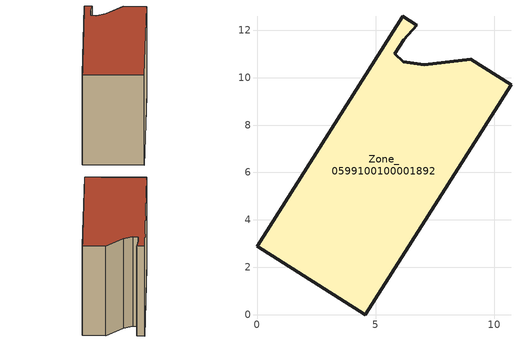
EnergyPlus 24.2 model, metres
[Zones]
Zone_0599100100001892
 floor ground (C_G): 6.16,10.68 7.06,10.55 9,10.77 10.71,9.69 4.56,0 0,2.89 6.13,12.59 6.72,12.21 6.19,11.58 5.81,11 z1.6
 wall outside (C_F): 4.56,0 10.71,9.69 9,10.77 7.06,10.55 6.16,10.68 5.81,11 6.19,11.58 6.72,12.21 6.13,12.59 0,2.89 4.56,0 z1.6:10.74
 roof outside (C_R): 6.72,12.21 6.13,12.59 0,2.89 4.56,0 10.71,9.69 9,10.77 7.06,10.55 6.16,10.68 5.81,11 6.19,11.58 z10.74
[BUILDING]
Pand.0599100100001892: North Axis=0; Terrain=City; Loads Convergence Tolerance Value=0.04; Temperature Convergence Tolerance Value=0.4; Solar Distribution=FullExterior; Maximum Number of Warmup Days=25; Minimum Number of Warmup Days=1
[Site:Location]
Rotterdam.The.Hague.AP_ZH_NLD Design_Conditions: Latitude=51.96; Longitude=4.45; Time Zone=1; Elevation=-4.5
[SITE:GROUNDTEMPERATURE:BUILDINGSURFACE]
18, 18, 18, 18, 18, 18, 18, 18, 18, 18, 18, 18
[MATERIAL] Thermal Absorptance=0.9; Solar Absorptance=0.7; Visible Absorptance=0.7
Name | Roughness | Thickness | Conductivity | Density | Specific Heat
G.TI.2006-2014 | MediumSmooth | 0.15 | 0.06 | 540 | 1210
F.TI.2006-2014 | Rough | 0.3 | 0.12 | 1920 | 840
R.TI.2006-2014 | MediumRough | 0.2 | 0.08 | 1500 | 1000
[CONSTRUCTION]
C_G: G.TI.2006-2014
C_F: F.TI.2006-2014
C_R: R.TI.2006-2014
[ZONE]
Zone_0599100100001892: Type=1; Multiplier=1; Ceiling Height=Autocalculate; Volume=Autocalculate; Floor Area=autocalculate; Part of Total Floor Area=Yes
[ZONEINFILTRATION:DESIGNFLOWRATE]
Infil_Zone_0599100100001892: Zone or ZoneList or Space or SpaceList=Zone_0599100100001892; Schedule=AlwaysOn; Design Flow Rate Calculation Method=Flow/Area; Flow Rate per Floor Area=0.0015; Constant Term Coefficient=1; Temperature Term Coefficient=0; Velocity Term Coefficient=0; Velocity Squared Term Coefficient=0
[HVACTEMPLATE:ZONE:IDEALLOADSAIRSYSTEM]
Zone_0599100100001892: Maximum Heating Supply Air Temperature=50; Minimum Cooling Supply Air Temperature=13; Maximum Heating Supply Air Humidity Ratio=0.0156; Minimum Cooling Supply Air Humidity Ratio=0.0077; Heating Limit=NoLimit; Cooling Limit=NoLimit; Dehumidification Control Type=ConstantSensibleHeatRatio; Cooling Sensible Heat Ratio=0.7; Dehumidification Setpoint=60; Humidification Control Type=None; Humidification Setpoint=30; Outdoor Air Method=None; Outdoor Air Flow Rate per Person=0.00944; Outdoor Air Flow Rate per Zone Floor Area=0; Outdoor Air Flow Rate per Zone=0; Demand Controlled Ventilation Type=None; Outdoor Air Economizer Type=NoEconomizer; Heat Recovery Type=None; Sensible Heat Recovery Effectiveness=0.7; Latent Heat Recovery Effectiveness=0.65
[ZONECONTROL:THERMOSTAT]
ThermostatControl_Zone_0599100100001892: Zone or ZoneList=Zone_0599100100001892; Control Type Schedule=DualSetpointControlType; Control 1=Thermostat_Zone_0599100100001892; Temperature Difference Between Cutout And Setpoint=0
[THERMOSTATSETPOINT:DUALSETPOINT]
Thermostat_Zone_0599100100001892: Heating Setpoint Temperature Schedule=HeatingSetpoint_Zone_0599100100001892; Cooling Setpoint Temperature Schedule=CoolingSetpoint_Zone_0599100100001892
[SCHEDULE:COMPACT]
HeatingSetpoint_Zone_0599100100001892: Through: 12/31, For: AllDays, Until: 24:00, 21
CoolingSetpoint_Zone_0599100100001892: Through: 12/31, For: AllDays, Until: 24:00, 24
DualSetpointControlType: Through: 12/31, For: AllDays, Until: 24:00, 4
AlwaysOn: Through: 12/31, For: AllDays, Until: 24:00, 1
